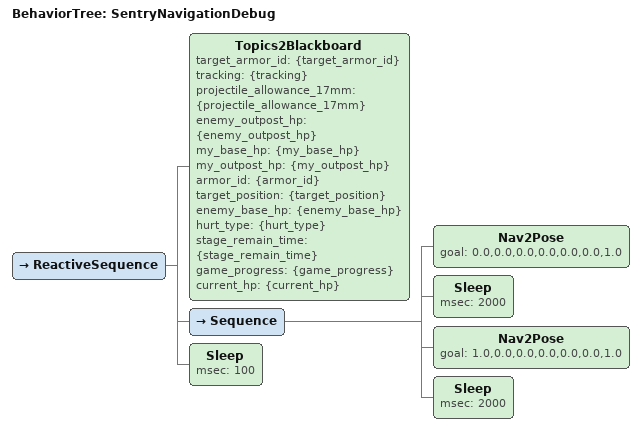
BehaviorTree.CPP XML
<?xml version="1.0" encoding="UTF-8"?>
<root BTCPP_format="4">
  <BehaviorTree ID="SentryNavigationDebug">
    <ReactiveSequence>
      <!-- 1. 更新黑板 -->
      <Topics2Blackboard target_armor_id="{target_armor_id}"
                         tracking="{tracking}"
                         projectile_allowance_17mm="{projectile_allowance_17mm}"
                         enemy_outpost_hp="{enemy_outpost_hp}"
                         my_base_hp="{my_base_hp}"
                         my_outpost_hp="{my_outpost_hp}"
                         armor_id="{armor_id}"
                         target_position="{target_position}"
                         enemy_base_hp="{enemy_base_hp}"
                         hurt_type="{hurt_type}"
                         stage_remain_time="{stage_remain_time}"
                         game_progress="{game_progress}"
                         current_hp="{current_hp}"/>

      <!-- 2. 简单巡逻 (调试用，仅保留不到10个节点) -->
      <Sequence>
        <Nav2Pose goal="0.0,0.0,0.0,0.0,0.0,0.0,1.0"/>
        <Sleep msec="2000"/>
        <Nav2Pose goal="1.0,0.0,0.0,0.0,0.0,0.0,1.0"/>
        <Sleep msec="2000"/>
      </Sequence>

      <Sleep msec="100"/>
    </ReactiveSequence>
  </BehaviorTree>

  <!-- 模型定义 -->
</root>
